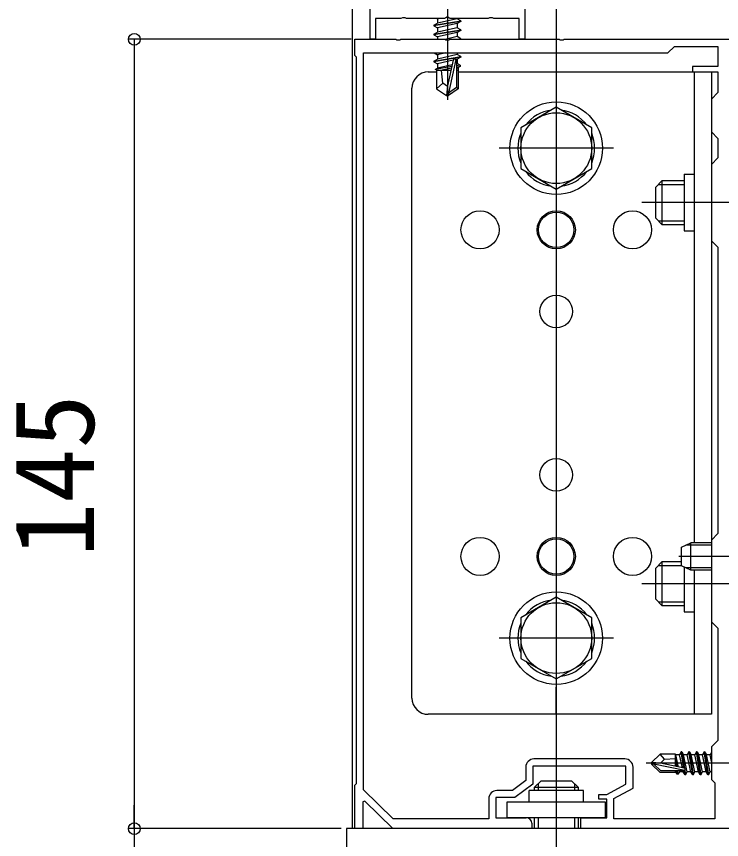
# Model space of a CAD drawing. Units: millimetres, scale not verified. Extents: x -875 to 875, y -1304 to 1296.
# Drawn here: x -504.1 to -374.6, y 338.9 to 490.1 of the extents above; entities that cross this region are included whole.
import ezdxf
from ezdxf.enums import TextEntityAlignment as Align

# ---------------------------------------------------------------- set-up
doc = ezdxf.new("R2010")
doc.units = ezdxf.units.MM
doc.header["$LTSCALE"] = 8
for name, color, linetype in [('0-2_YKK_11', 7, 'Continuous'), ('0-4_YKK_12', 2, 'Continuous'), ('0-5_YKK_13', 4, 'Continuous'), ('0-6_YKK_D', 6, 'Continuous')]:
    doc.layers.add(name, color=color, linetype=linetype)
doc.styles.add('ＭＳ ゴシック', font='')
doc.styles.get('ＭＳ ゴシック').set_extended_font_data('MS Gothic')

msp = doc.modelspace()

# ---------------------------------------------------------------- linework, layer by layer
at = {"layer": '0-2_YKK_11'}
for p, q in [((-392.4, 353.7), (-409.1, 353.7)), ((-416.1, 342.9), (-410.5, 342.9))]:
    msp.add_line(p, q, dxfattribs=at)
for points in [[(-410.8, 492.4), (-410.8, 485.9), (-411.8, 485.9), (-411.8, 489.7), (-416.48, 489.7), (-416.74, 489.85), (-417.26, 489.85), (-417.52, 489.7), (-424.48, 489.7), (-424.74, 489.85), (-425, 490), (-425.26, 489.85), (-425.52, 489.7), (-432.48, 489.7), (-432.74, 489.85), (-433.26, 489.85), (-433.52, 489.7), (-438.2, 489.7), (-438.2, 485.9), (-439.2, 485.9), (-439.2, 492.4)], [(-441.7, 349.2), (-441.7, 482.6), (-442, 482.9), (-442, 485.9), (-434.458, 485.9), (-434.275, 485.78), (-433.725, 485.78), (-433.542, 485.9), (-425.458, 485.9), (-425.275, 485.78), (-424.725, 485.78), (-424.542, 485.9), (-404.458, 485.9), (-404.275, 485.78), (-403.725, 485.78), (-403.542, 485.9), (-370, 485.9)], [(-440.4, 348.043), (-440.4, 483.4), (-384.5, 483.4), (-383.3, 484.6), (-375.3, 484.6), (-375.3, 480.9), (-380, 480.9), (-380, 479.9), (-375.3, 479.9), (-375.3, 476.1), (-376.5, 474.9), (-376.5, 468.9), (-375.3, 467.7), (-375.3, 464.1), (-376.5, 462.9), (-376.5, 448.9), (-375.3, 447.7), (-375.3, 395.1), (-376.5, 393.9), (-376.5, 378.9), (-375.3, 377.7), (-375.3, 357.1), (-376.5, 355.9), (-376.5, 349.9), (-375.9, 349.3), (-375.9, 342.7), (-394.4, 342.7), (-394.4, 346.427), (-390.9, 348.327), (-390.9, 352.2)], [(-374, 340.9), (-400.5, 340.9), (-400.5, 342.9), (-395.7, 342.9), (-395.7, 346.3), (-397.2, 346.3), (-397.2, 347.2), (-395.7, 347.2), (-392.2, 349.1), (-392.2, 352.4), (-409.3, 352.4), (-409.3, 349.1), (-412.6, 346.6), (-416.1, 346.6), (-416.1, 342.9)], [(-410.6, 352.2), (-410.6, 349.746), (-413.037, 347.9), (-415.9, 347.9)], [(-409.5, 341.9), (-409.5, 340.9), (-435, 340.9), (-440.132, 345.954), (-440.5, 345.8), (-440.5, 340.9), (-442, 340.9), (-442, 348.9), (-441.7, 349.2)], [(-417.4, 346.4), (-417.4, 342.7), (-434.975, 342.7), (-440.4, 348.043)]]:
    msp.add_lwpolyline(points, dxfattribs=at)
for centre, radius, start, end in [((-409.1, 352.2), 1.5, 90.00001, 179.99999), ((-392.4, 352.2), 1.5, 0.00001, 89.99999), ((-415.9, 346.4), 1.5, 90.00001, 179.99999), ((-410.5, 341.9), 1, 0.00001, 89.99999)]:
    msp.add_arc(centre, radius, start, end, dxfattribs=at)
at = {"layer": '0-4_YKK_12'}
for p, q in [((-405, 937.9), (-405, 197.747)), ((-442.5, 918.9), (-442.5, 340.9))]:
    msp.add_line(p, q, dxfattribs=at)
at = {"layer": '0-5_YKK_13'}
for p, q in [((-425, 495.844), (-425, 474.771)), ((-427.472, 488.487), (-422.528, 489.311)), ((-422.528, 489.193), (-427.472, 488.369)), ((-427.472, 488.487), (-426.824, 488.861)), ((-427.472, 488.487), (-427.472, 488.369)), ((-427.472, 488.369), (-426.824, 487.996)), ((-426.922, 489.7), (-426.824, 489.643)), ((-426.824, 489.643), (-426.637, 489.7)), ((-423.176, 489.685), (-426.824, 488.861)), ((-426.824, 489.643), (-426.824, 488.861)), ((-423.176, 488.82), (-426.824, 487.996)), ((-423.176, 489.7), (-423.176, 489.685)), ((-422.528, 489.311), (-423.176, 489.685)), ((-422.528, 489.193), (-423.176, 488.82)), ((-423.176, 488.82), (-423.176, 488.037)), ((-422.528, 489.311), (-422.528, 489.193)), ((-427.472, 486.839), (-422.528, 487.663)), ((-422.528, 487.545), (-427.472, 486.721)), ((-427.472, 486.839), (-426.824, 487.213)), ((-423.176, 488.037), (-426.824, 487.213)), ((-426.824, 487.996), (-426.824, 487.213)), ((-422.528, 487.663), (-423.176, 488.037)), ((-423.176, 487.172), (-423.176, 486.389)), ((-422.528, 487.663), (-422.528, 487.545)), ((-427.472, 486.839), (-427.472, 486.721)), ((-427.472, 486.721), (-426.824, 486.348)), ((-426.824, 486.348), (-426.824, 485.9)), ((-423.176, 486.389), (-425.392, 485.889)), ((-425.017, 485.6), (-424.887, 485.622)), ((-423.22, 485.9), (-422.528, 486.015)), ((-422.528, 486.015), (-423.176, 486.389)), ((-422.528, 486.015), (-422.528, 485.898)), ((-427.472, 481.896), (-422.528, 482.72)), ((-422.528, 482.602), (-427.472, 481.778)), ((-427.427, 483.4), (-426.824, 483.052)), ((-425.283, 483.4), (-426.824, 483.052)), ((-423.176, 483.093), (-426.824, 482.269)), ((-426.824, 483.052), (-426.824, 482.269)), ((-423.176, 483.4), (-423.176, 483.093)), ((-422.528, 482.72), (-423.176, 483.093)), ((-422.528, 482.72), (-422.528, 482.602)), ((-427.472, 481.896), (-426.824, 482.269)), ((-427.472, 481.896), (-427.472, 481.778)), ((-427.472, 481.778), (-426.824, 481.404)), ((-424.202, 480.883), (-427.236, 480.384)), ((-423.935, 482.057), (-426.824, 481.404)), ((-426.824, 481.404), (-426.824, 480.621)), ((-424.122, 481.232), (-426.824, 480.621)), ((-423.929, 482.08), (-425, 477.371)), ((-423.419, 482.201), (-424.823, 476.024)), ((-423.176, 481.445), (-423.356, 481.405)), ((-422.646, 481.14), (-423.352, 481.023)), ((-422.646, 480.886), (-423.352, 480.749)), ((-423.176, 482.228), (-423.176, 481.445)), ((-422.646, 481.14), (-423.176, 481.445)), ((-422.646, 481.14), (-422.646, 480.886)), ((-428.5, 479.9), (-427.001, 479.9)), ((-427.236, 480.384), (-426.824, 480.621)), ((-427.001, 480.272), (-427.236, 480.384)), ((-427.001, 480.272), (-427.001, 476.829)), ((-424.359, 480.189), (-427.001, 480.189)), ((-424.273, 480.57), (-426.234, 480.189)), ((-422.999, 480.189), (-423.352, 480.189)), ((-422.999, 480.682), (-422.999, 476.829)), ((-422.999, 479.9), (-376.5, 479.9)), ((-405, 479.9), (-405, 474.9)), ((-379.7, 479.9), (-379.7, 393.4)), ((-376.5, 479.9), (-376.5, 361.9)), ((-425.824, 477.835), (-427.001, 476.829)), ((-431.5, 364.9), (-431.5, 476.9)), ((-427.001, 476.829), (-425.177, 475.598)), ((-425, 477.371), (-425.177, 475.598)), ((-425, 477.371), (-425, 475.598)), ((-422.999, 476.829), (-424.823, 475.598)), ((-422.999, 476.829), (-423.352, 477.017)), ((-405, 476.4), (-405, 455.4)), ((-425.177, 475.598), (-424.823, 475.598)), ((-424.823, 476.024), (-424.823, 475.598)), ((-394.5, 465.9), (-415.5, 465.9)), ((-386.8, 458.7), (-385.6, 459.9)), ((-381.5, 459.9), (-385.6, 459.9)), ((-385.6, 459.9), (-385.6, 451.9)), ((-381.5, 461.1), (-381.5, 450.7)), ((-381.5, 461.1), (-379.7, 461.1)), ((-386.8, 458.7), (-386.8, 453.1)), ((-386.248, 459.252), (-381.5, 459.252)), ((-362.8, 455.9), (-389.3, 455.9)), ((-386.8, 453.1), (-385.6, 451.9)), ((-386.248, 452.548), (-381.5, 452.548)), ((-385.6, 451.9), (-381.5, 451.9)), ((-381.5, 450.7), (-379.7, 450.7)), ((-382, 392.6), (-380.3, 393.4)), ((-376.5, 393.4), (-380.3, 393.4)), ((-380.3, 388.4), (-380.3, 393.4)), ((-382, 389.2), (-382, 392.6)), ((-376.5, 392.967), (-381.22, 392.967)), ((-368.5, 390.9), (-382.5, 390.9)), ((-386.8, 388.7), (-385.6, 389.9)), ((-386.8, 388.7), (-386.8, 383.1)), ((-386.248, 389.252), (-382, 389.252)), ((-382, 389.9), (-385.6, 389.9)), ((-385.6, 389.9), (-385.6, 381.9)), ((-380.3, 388.4), (-382, 389.2)), ((-381.5, 388.965), (-381.5, 380.7)), ((-376.5, 388.833), (-381.22, 388.833)), ((-376.5, 388.4), (-380.3, 388.4)), ((-379.7, 388.4), (-379.7, 361.9)), ((-405, 386.4), (-405, 365.4)), ((-362.8, 385.9), (-389.3, 385.9)), ((-386.8, 383.1), (-385.6, 381.9)), ((-386.248, 382.548), (-381.5, 382.548)), ((-385.6, 381.9), (-381.5, 381.9)), ((-381.5, 380.7), (-379.7, 380.7)), ((-394.5, 375.9), (-415.5, 375.9)), ((-405, 361.9), (-405, 366.9)), ((-376.5, 361.9), (-428.5, 361.9)), ((-387.5, 353.05), (-385.95, 354.6)), ((-383.1, 354.6), (-385.95, 354.6)), ((-385.147, 353.643), (-385.95, 354.6)), ((-383.1, 354.6), (-383.032, 354.45)), ((-383.1, 352.324), (-383.1, 354.6)), ((-382.817, 352.265), (-383.1, 353.983)), ((-382.368, 354.45), (-383.032, 354.45)), ((-382.525, 352.205), (-383.032, 354.45)), ((-382.05, 355), (-382.368, 354.45)), ((-381.828, 352.06), (-382.368, 354.45)), ((-381.55, 352.002), (-382.05, 355)), ((-381.95, 355), (-382.05, 355)), ((-381.95, 355), (-381.446, 351.974)), ((-381.95, 355), (-381.632, 354.45)), ((-380.932, 351.35), (-381.632, 354.45)), ((-380.968, 354.45), (-381.632, 354.45)), ((-380.65, 355), (-380.968, 354.45)), ((-379.95, 350.8), (-380.65, 355)), ((-380.55, 355), (-380.65, 355)), ((-380.55, 355), (-379.85, 350.8)), ((-380.55, 355), (-380.232, 354.45)), ((-379.532, 351.35), (-380.232, 354.45)), ((-379.568, 354.45), (-380.232, 354.45)), ((-379.25, 355), (-379.568, 354.45)), ((-378.55, 350.8), (-379.25, 355)), ((-379.15, 355), (-379.25, 355)), ((-379.15, 355), (-378.45, 350.8)), ((-379.15, 355), (-378.832, 354.45)), ((-378.132, 351.35), (-378.832, 354.45)), ((-378.168, 354.45), (-378.832, 354.45)), ((-377.85, 355), (-378.168, 354.45)), ((-377.15, 350.8), (-377.85, 355)), ((-377.75, 355), (-377.85, 355)), ((-377.75, 355), (-377.05, 350.8)), ((-377.75, 355), (-377.432, 354.45)), ((-376.732, 351.35), (-377.432, 354.45)), ((-376.768, 354.45), (-377.432, 354.45)), ((-376.5, 354.913), (-376.768, 354.45)), ((-376.5, 353.265), (-376.768, 354.45)), ((-367.6, 352.9), (-388.5, 352.9)), ((-387.5, 353.05), (-387.5, 352.75)), ((-385.878, 352.9), (-387.5, 353.05)), ((-385.878, 352.9), (-387.5, 352.9)), ((-387.076, 352.75), (-387.5, 352.75)), ((-387.5, 352.75), (-385.95, 351.2)), ((-385.826, 351.5), (-387.076, 352.75)), ((-381.377, 351.568), (-387.076, 352.75)), ((-381.493, 351.99), (-385.878, 352.9)), ((-383.084, 352.32), (-383.1, 352.404)), ((-382.981, 351.2), (-385.95, 351.2)), ((-381.548, 351.5), (-385.826, 351.5)), ((-383.1, 351.2), (-383.1, 351.5)), ((-382.808, 350.9), (-382.981, 351.2)), ((-382.808, 350.9), (-382.924, 351.5)), ((-382.592, 350.9), (-382.808, 350.9)), ((-382.592, 350.9), (-382.691, 351.5)), ((-382.592, 350.9), (-382.332, 351.35)), ((-382.332, 351.35), (-382.367, 351.503)), ((-381.668, 351.35), (-382.332, 351.35)), ((-381.35, 350.8), (-381.469, 351.513)), ((-381.378, 351.568), (-381.25, 350.8)), ((-381.25, 350.8), (-381.35, 350.8)), ((-381.25, 350.8), (-380.932, 351.35)), ((-380.268, 351.35), (-380.932, 351.35)), ((-379.85, 350.8), (-379.95, 350.8)), ((-379.85, 350.8), (-379.532, 351.35)), ((-378.868, 351.35), (-379.532, 351.35)), ((-378.45, 350.8), (-378.55, 350.8)), ((-378.45, 350.8), (-378.132, 351.35)), ((-377.468, 351.35), (-378.132, 351.35)), ((-377.05, 350.8), (-377.15, 350.8)), ((-377.05, 350.8), (-376.732, 351.35)), ((-376.5, 351.35), (-376.732, 351.35)), ((-407.8, 349.7), (-409, 348.5)), ((-407.8, 349.7), (-402.2, 349.7)), ((-402.2, 349.7), (-401, 348.5)), ((-410, 345.8), (-410, 347.9)), ((-400, 347.9), (-410, 347.9)), ((-409, 347.9), (-409, 348.5)), ((-409, 348.5), (-401, 348.5)), ((-408.352, 349.148), (-408.352, 347.9)), ((-401.648, 349.148), (-401.648, 347.9)), ((-401, 348.5), (-401, 347.9)), ((-400, 345.8), (-400, 347.9)), ((-414, 342.9), (-414, 345.8)), ((-414, 345.8), (-396, 345.8)), ((-409, 340.9), (-409, 342.9)), ((-408.352, 342.9), (-408.352, 340.9)), ((-401.648, 342.9), (-401.648, 340.9)), ((-401, 342.9), (-401, 340.9))]:
    msp.add_line(p, q, dxfattribs=at)
for points in [[(-422.528, 487.545), (-423.176, 487.172), (-426.824, 486.348)], [(-422.528, 482.602), (-423.176, 482.228), (-423.401, 482.177)], [(-423.352, 482.015), (-423.352, 477.017), (-424.823, 476.024)], [(-422.646, 480.886), (-423.176, 480.58), (-423.352, 480.54)], [(-425, 477.245), (-425.824, 477.835), (-426.059, 480.189)], [(-385.878, 352.9), (-385.147, 353.643), (-383.1, 353.8)], [(-379.95, 350.8), (-380.268, 351.35), (-380.968, 354.45)], [(-378.55, 350.8), (-378.868, 351.35), (-379.568, 354.45)], [(-377.15, 350.8), (-377.468, 351.35), (-378.168, 354.45)], [(-381.35, 350.8), (-381.668, 351.35), (-381.701, 351.5)], [(-396, 345.8), (-396, 342.9), (-414, 342.9)], [(-366.5, 340.9), (-443.5, 340.9), (-443.5, 336.9)]]:
    msp.add_lwpolyline(points, dxfattribs=at)
for points in [[(-405, 473.406), (-411.5, 469.653), (-411.5, 462.147), (-405, 458.394), (-398.5, 462.147), (-398.5, 469.653)], [(-405, 383.406), (-411.5, 379.653), (-411.5, 372.147), (-405, 368.394), (-398.5, 372.147), (-398.5, 379.653)]]:
    msp.add_lwpolyline(points, close=True, dxfattribs=at)
for centre, radius in [((-405, 465.9), 8.5), ((-405, 465.9), 6.5), ((-419, 450.9), 3.5), ((-405, 450.9), 3.5), ((-405, 450.9), 3.25), ((-391, 450.9), 3.5), ((-405, 435.9), 3), ((-405, 405.9), 3), ((-419, 390.9), 3.5), ((-405, 390.9), 3.5), ((-405, 390.9), 3.25), ((-391, 390.9), 3.5), ((-405, 375.9), 8.5), ((-405, 375.9), 6.5)]:
    msp.add_circle(centre, radius, dxfattribs=at)
for centre, radius, start, end in [((-423.644, 482.015), 0.292, 0, 167.19096), ((-428.5, 476.9), 3, 90, 180), ((-405, 465.9), 7.05, 97.21814, 142.78186), ((-405, 465.9), 7.05, 37.21814, 82.78186), ((-405, 465.9), 7.05, 157.21814, 202.78186), ((-405, 465.9), 7.05, 337.21814, 22.78186), ((-405, 465.9), 7.05, 217.21814, 262.78186), ((-405, 465.9), 7.05, 277.21814, 322.78186), ((-405, 375.9), 7.05, 97.21814, 142.78186), ((-405, 375.9), 7.05, 37.21814, 82.78186), ((-405, 375.9), 7.05, 157.21814, 202.78186), ((-405, 375.9), 7.05, 337.21814, 22.78186), ((-405, 375.9), 7.05, 217.21814, 262.78186), ((-405, 375.9), 7.05, 277.21814, 322.78186), ((-428.5, 364.9), 3, 180, 270), ((-381.548, 351.748), 0.248, 270, 77.19096)]:
    msp.add_arc(centre, radius, start, end, dxfattribs=at)
at = {"layer": '0-6_YKK_D'}
for p, q in [((-442.7, 485.9), (-483.5, 485.9)), ((-482.5, 485.9), (-482.5, 340.9)), ((-482.5, 340.9), (-482.5, 345.2)), ((-444.5, 340.9), (-483.5, 340.9)), ((-444.5, 340.9), (-483.5, 340.9)), ((-482.5, 340.9), (-482.5, 336.9))]:
    msp.add_line(p, q, dxfattribs=at)
for centre in [(-482.5, 485.9), (-482.5, 340.9), (-482.5, 340.9)]:
    msp.add_circle(centre, 1.075, dxfattribs=at)

# ---------------------------------------------------------------- texts
at = {"layer": '0-6_YKK_D', "style": 'ＭＳ ゴシック'}
msp.add_text('145', height=14.66, rotation=90, dxfattribs=at).set_placement((-485.5, 390.786), align=Align.BOTTOM_LEFT)

doc.saveas('drawing.dxf')
